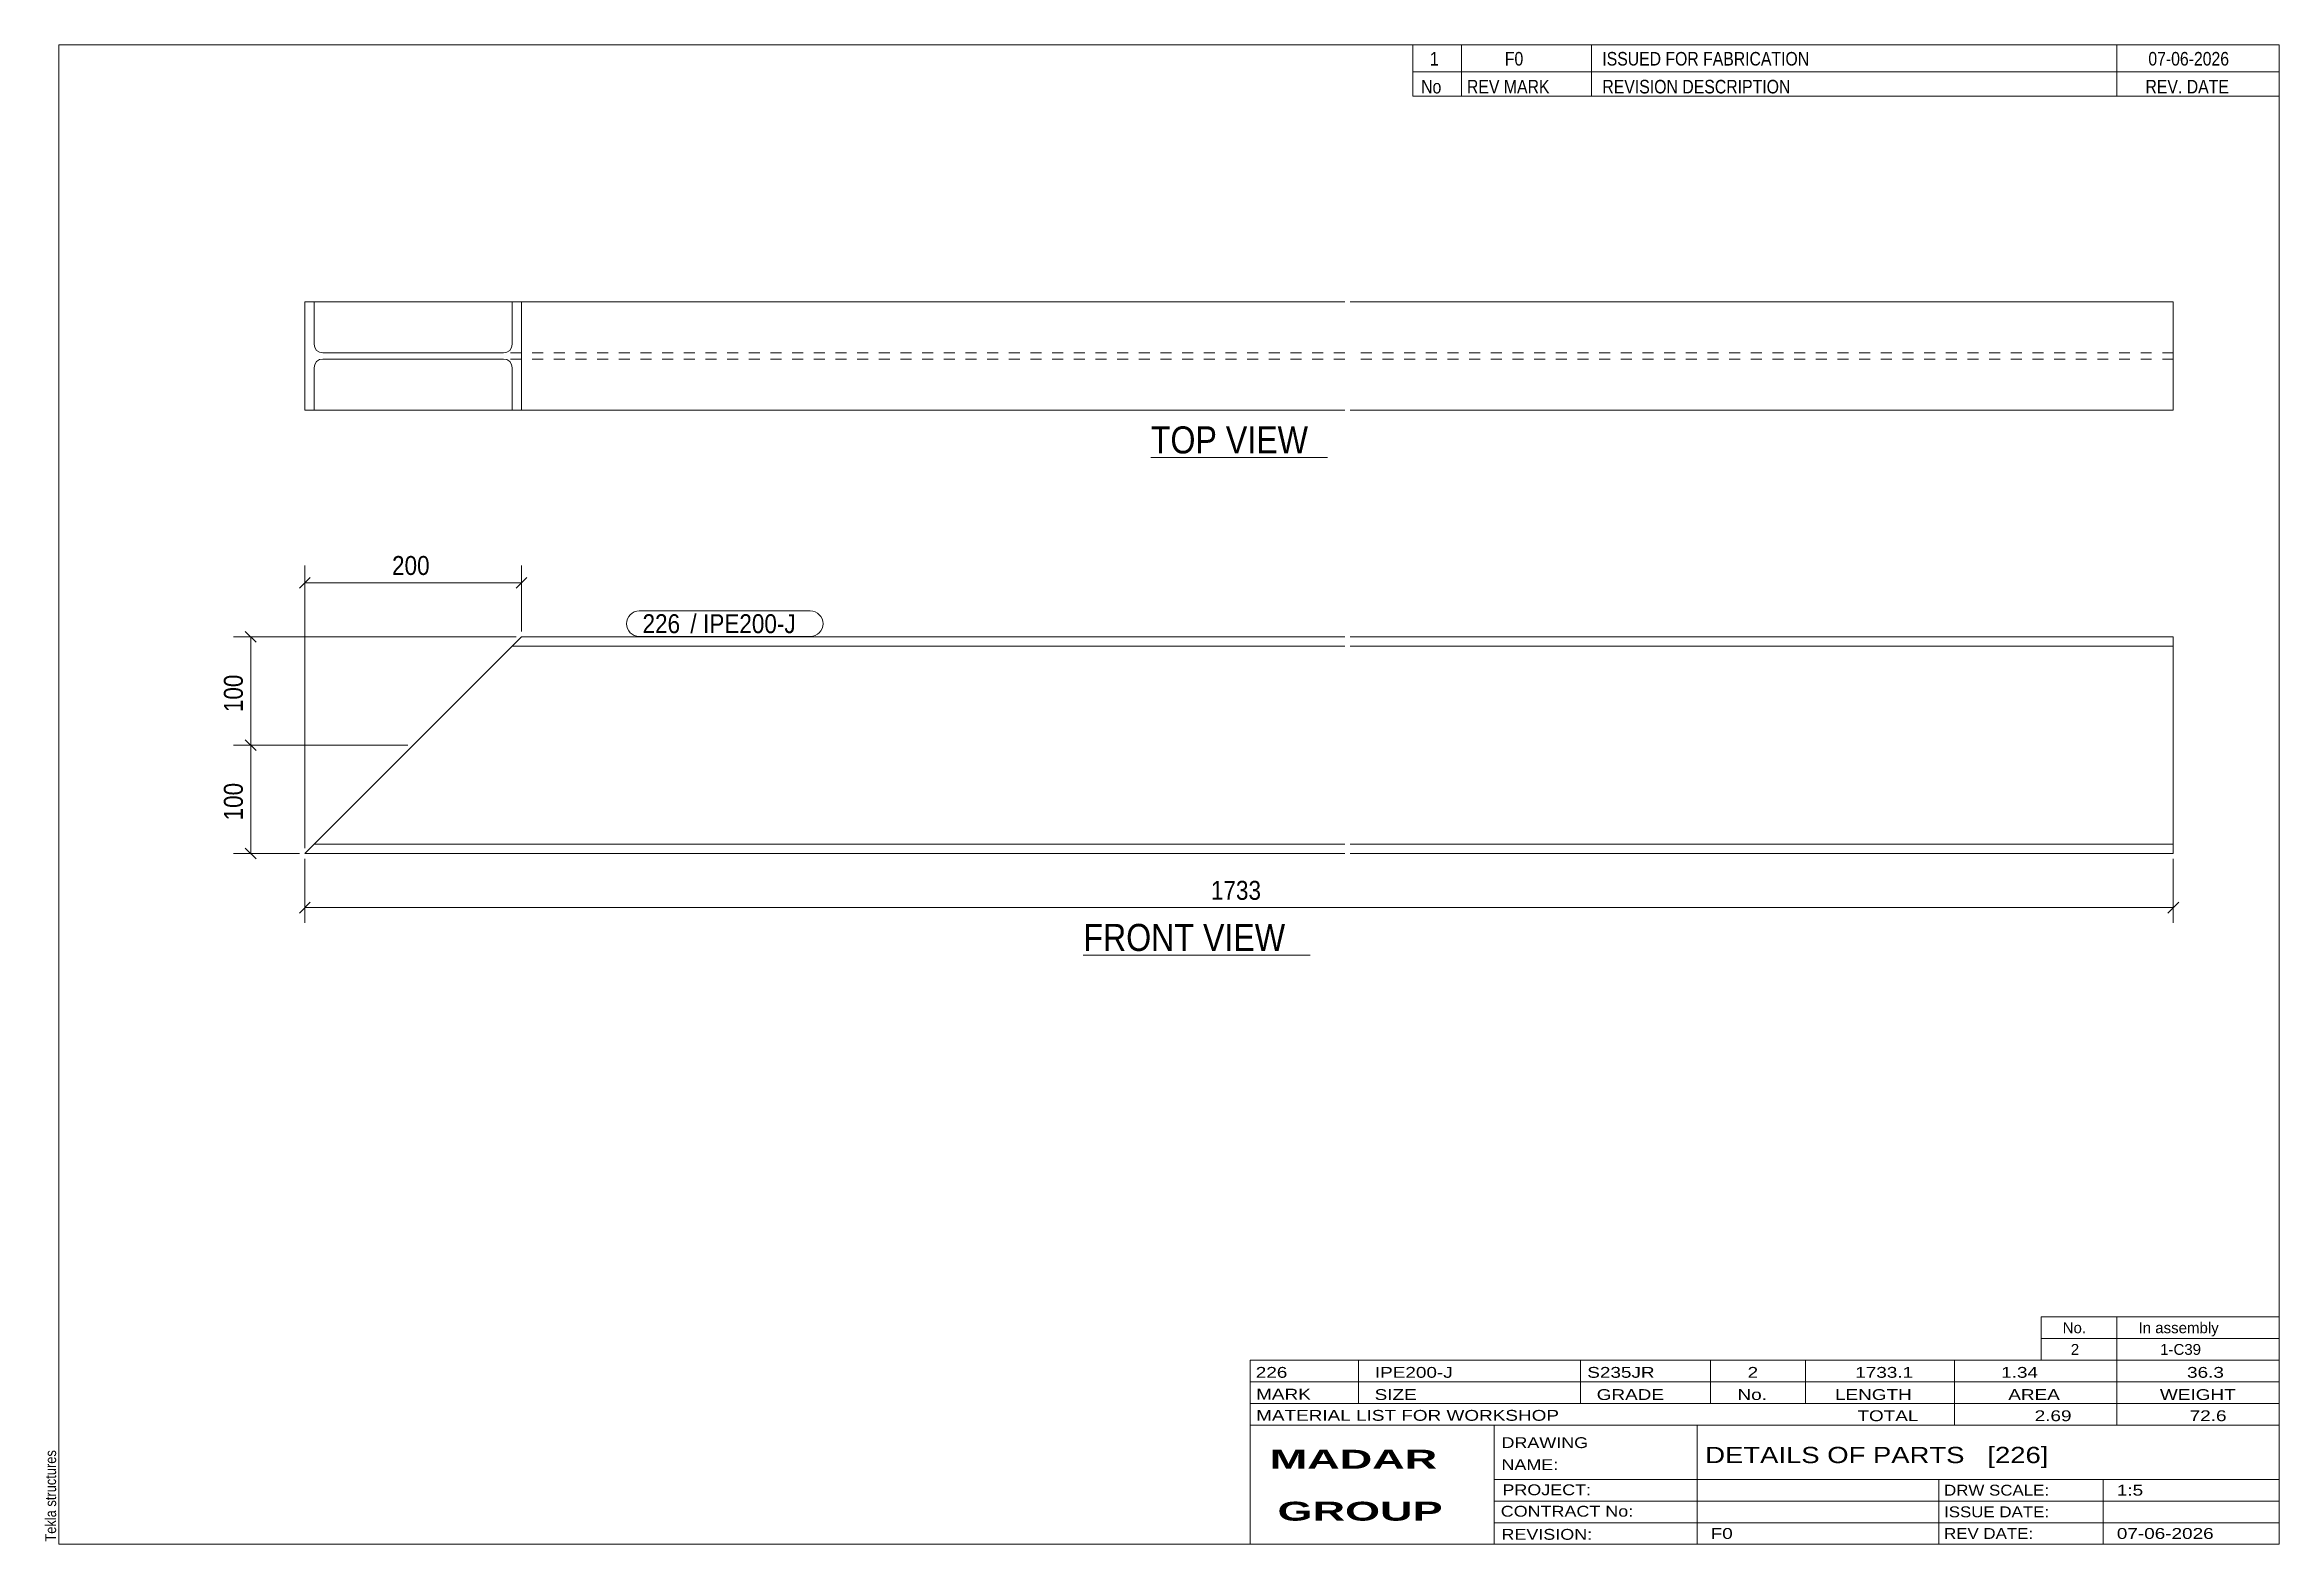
# Model space of a CAD drawing. Header units: millimetres. Extents: x 2 to 415, y 5 to 282.
import ezdxf

# ---------------------------------------------------------------- set-up
doc = ezdxf.new("R2010")
doc.units = ezdxf.units.MM
doc.linetypes.add('XKITLINE00', pattern=[0])
doc.linetypes.add('XKITLINE02', pattern=[4, 2, -2])
for name, color, linetype, lineweight in [('Dimensions', 7, 'Continuous', 0), ('DrawingSheet', 5, 'Continuous', 0), ('OtherObjectType', 7, 'Continuous', 0), ('Part', 2, 'Continuous', 0), ('PartMark', 7, 'Continuous', 0)]:
    doc.layers.add(name, color=color, linetype=linetype, lineweight=lineweight)
doc.styles.add('ARIAL', font='ARIAL.TTF')
doc.styles.add('ARIAL_BOLD', font='ARIALBD.TTF')
doc.styles.add('ARIAL_NARROW', font='ARIALN.TTF')

# ---------------------------------------------------------------- blocks, each defined once
blk = doc.blocks.new('*A1')
at = {"layer": 'Part', "color": 2, "linetype": 'XKITLINE00', "lineweight": 0}
for p, q in [((88.73, 170.9), (50.43, 132.6)), ((90.43, 172.6), (88.73, 170.9)), ((242.43, 170.9), (88.73, 170.9)), ((90.43, 172.6), (242.43, 172.6)), ((243.43, 172.6), (395.43, 172.6)), ((395.43, 170.9), (243.43, 170.9)), ((395.43, 132.6), (395.43, 172.6)), ((50.43, 132.6), (242.43, 132.6)), ((242.43, 134.3), (52.13, 134.3)), ((395.43, 134.3), (243.43, 134.3)), ((243.43, 132.6), (395.43, 132.6))]:
    blk.add_line(p, q, dxfattribs=at)
at = {"layer": 'Part', "color": 7, "linetype": 'XKITLINE02', "lineweight": 0}
blk.add_line((88.73, 170.9), (90.43, 172.6), dxfattribs=at)
blk = doc.blocks.new('*A2')
at = {"layer": 'Part', "color": 2, "linetype": 'XKITLINE00', "lineweight": 0}
for p, q in [((50.43, 234.5), (50.43, 214.5)), ((242.43, 234.5), (50.43, 234.5)), ((52.13, 226.66), (52.13, 234.5)), ((88.73, 226.66), (88.73, 234.5)), ((90.43, 214.5), (90.43, 234.5)), ((395.43, 234.5), (243.43, 234.5)), ((395.43, 214.5), (395.43, 234.5)), ((52.25, 226.05), (52.13, 226.66)), ((52.13, 222.34), (52.25, 222.95)), ((52.6, 225.53), (52.25, 226.05)), ((52.25, 222.95), (52.6, 223.47)), ((53.11, 225.18), (52.6, 225.53)), ((52.6, 223.47), (53.11, 223.82)), ((53.73, 225.06), (53.11, 225.18)), ((53.11, 223.82), (53.73, 223.94)), ((87.13, 225.06), (53.73, 225.06)), ((87.13, 223.94), (53.73, 223.94)), ((87.74, 225.18), (87.13, 225.06)), ((87.13, 223.94), (87.74, 223.82)), ((88.26, 225.53), (87.74, 225.18)), ((87.74, 223.82), (88.26, 223.47)), ((88.6, 226.05), (88.26, 225.53)), ((88.26, 223.47), (88.6, 222.95)), ((88.73, 226.66), (88.6, 226.05)), ((88.6, 222.95), (88.73, 222.34)), ((52.13, 214.5), (52.13, 222.34)), ((88.73, 214.5), (88.73, 222.34)), ((50.43, 214.5), (242.43, 214.5)), ((243.43, 214.5), (395.43, 214.5))]:
    blk.add_line(p, q, dxfattribs=at)
at = {"layer": 'Part', "color": 7, "linetype": 'XKITLINE02', "lineweight": 0}
for p, q in [((242.43, 225.06), (87.13, 225.06)), ((242.43, 223.94), (87.13, 223.94)), ((395.43, 225.06), (243.43, 225.06)), ((395.43, 223.94), (243.43, 223.94))]:
    blk.add_line(p, q, dxfattribs=at)
blk = doc.blocks.new('*A3')
at = {"layer": 'DrawingSheet', "color": 5, "linetype": 'XKITLINE00', "lineweight": 0}
for p, q in [((415, 282), (5, 282)), ((5, 282), (5, 5)), ((415, 5), (415, 282)), ((5, 5), (415, 5))]:
    blk.add_line(p, q, dxfattribs=at)
at = {"layer": 'DrawingSheet', "color": 5, "style": 'ARIAL', "width": 0.85}
blk.add_text('Tekla structures', height=2, rotation=90, dxfattribs=at).set_placement((4.5, 5.5))
blk = doc.blocks.new('*A4')
at = {"layer": 'OtherObjectType', "color": 7, "linetype": 'XKITLINE00', "lineweight": 0}
for p, q in [((371, 47), (415, 47)), ((371, 43), (371, 47)), ((385, 43), (385, 47)), ((415, 43), (415, 47)), ((371, 43), (415, 43)), ((371, 39), (371, 43)), ((385, 39), (385, 43)), ((415, 39), (415, 43)), ((371, 39), (415, 39))]:
    blk.add_line(p, q, dxfattribs=at)
at = {"layer": 'OtherObjectType', "color": 7, "style": 'ARIAL_NARROW', "width": 1.211571}
for s, p in [('No.', (375, 44)), ('In assembly', (389, 44)), ('2', (376.5, 40)), ('1-C39', (392.99, 40))]:
    blk.add_text(s, height=2, dxfattribs=at).set_placement(p)
blk = doc.blocks.new('*A5')
at = {"layer": 'OtherObjectType', "color": 7, "linetype": 'XKITLINE00', "lineweight": 0}
for p, q in [((255, 282), (415, 282)), ((415, 282), (255, 282)), ((255, 282), (255, 277)), ((264, 282), (264, 277)), ((288, 282), (288, 277)), ((385, 282), (385, 277)), ((415, 282), (415, 277)), ((255, 277), (415, 277)), ((255, 277), (255, 272.5)), ((255, 277), (415, 277)), ((264, 277), (264, 272.5)), ((288, 277), (288, 272.5)), ((385, 277), (385, 272.5)), ((415, 277), (415, 272.5)), ((415, 272.5), (255, 272.5))]:
    blk.add_line(p, q, dxfattribs=at)
at = {"layer": 'OtherObjectType', "color": 7, "style": 'ARIAL_NARROW'}
for s, width, p in [('1', 1.017001, (258.16, 278.15)), ('F0', 1.017001, (272, 278.15)), ('ISSUED FOR FABRICATION', 1.017001, (290, 278.15)), ('07-06-2026', 1.017001, (390.82, 278.15)), ('No', 1.02, (256.54, 273)), ('REV MARK', 1.02, (265, 273)), ('REVISION DESCRIPTION', 1.02, (290, 273)), ('REV. DATE', 1.02, (390.28, 273))]:
    blk.add_text(s, height=2.5, dxfattribs=dict(at, width=width)).set_placement(p)
blk = doc.blocks.new('*A6')
at = {"layer": 'OtherObjectType', "color": 7, "linetype": 'XKITLINE00', "lineweight": 0}
for p, q in [((225, 39), (415, 39)), ((225, 39), (225, 35)), ((225, 39), (415, 39)), ((245, 35), (245, 39)), ((286, 35), (286, 39)), ((310, 35), (310, 39)), ((327.5, 35), (327.5, 39)), ((355, 35), (355, 39)), ((385, 35), (385, 39)), ((415, 35), (415, 39)), ((225, 35), (415, 35)), ((225, 35), (225, 5)), ((225, 35), (415, 35)), ((245, 31), (245, 35)), ((286, 31), (286, 35)), ((310, 31), (310, 35)), ((327.5, 31), (327.5, 35)), ((355, 31), (355, 35)), ((385, 31), (385, 35)), ((415, 31), (415, 35)), ((225, 31), (415, 31)), ((355, 27), (355, 31)), ((385, 27), (385, 31)), ((415, 27), (415, 31)), ((225, 27), (415, 27)), ((270, 21), (270, 27)), ((307.5, 17), (307.5, 27)), ((415, 21), (415, 27)), ((270, 21), (270, 5)), ((415, 17), (415, 21)), ((270, 17), (415, 17)), ((307.5, 5), (307.5, 17)), ((352.16, 13), (352.16, 17)), ((382.5, 5), (382.5, 17)), ((415, 13), (415, 17)), ((270, 13), (415, 13)), ((352.16, 5), (352.16, 13)), ((415, 9), (415, 13)), ((270, 9), (415, 9)), ((415, 5), (415, 9)), ((225, 5), (415, 5)), ((262.5, 5), (415, 5))]:
    blk.add_line(p, q, dxfattribs=at)
at = {"layer": 'OtherObjectType', "color": 7, "style": 'ARIAL_NARROW'}
for s, height, width, p in [('226', 2, 1.525501, (226.01, 35.76)), ('IPE200-J', 2, 1.525501, (248, 35.76)), ('S235JR', 2, 1.525501, (287.22, 35.76)), ('2', 2, 1.525501, (316.82, 35.76)), ('1733.1', 2, 1.525501, (336.7, 35.76)), ('1.34', 2, 1.525501, (363.64, 35.76)), ('36.3', 2, 1.525501, (397.96, 35.76)), ('MARK', 2, 1.525501, (226.08, 31.73)), ('SIZE', 2, 1.525501, (247.96, 31.66)), ('GRADE', 2, 1.525501, (288.96, 31.66)), ('No.', 2, 1.525501, (314.96, 31.66)), ('LENGTH', 2, 1.525501, (332.96, 31.66)), ('AREA', 2, 1.525501, (364.96, 31.66)), ('WEIGHT', 2, 1.525501, (392.96, 31.66)), ('MATERIAL LIST FOR WORKSHOP', 2, 1.525501, (226.08, 27.82)), ('TOTAL', 2, 1.525501, (337.1, 27.75)), ('2.69', 2, 1.525501, (369.83, 27.75)), ('72.6', 2, 1.525501, (398.45, 27.75)), ('DRAWING', 2, 1.445, (271.38, 22.78)), ('NAME:', 2, 1.445, (271.38, 18.72)), ('DETAILS OF PARTS   [226]', 3, 1.474651, (309, 20)), ('PROJECT:', 2, 1.445, (271.55, 14.07)), ('DRW SCALE:', 2, 1.36, (353.1, 14)), ('1:5', 2, 1.525501, (385, 14)), ('CONTRACT No:', 2, 1.445, (271.25, 10.11)), ('ISSUE DATE:', 2, 1.36, (353.1, 10)), ('REVISION:', 2, 1.445, (271.38, 5.84)), ('F0', 2, 1.525501, (310, 6)), ('REV DATE:', 2, 1.36, (353.1, 6)), ('07-06-2026', 2, 1.525501, (385, 6))]:
    blk.add_text(s, height=height, dxfattribs=dict(at, width=width)).set_placement(p)
at = {"layer": 'OtherObjectType', "color": 1, "style": 'ARIAL_BOLD', "width": 1.7}
for s, p in [('MADAR ', (228.58, 18.97)), ('GROUP', (230.03, 9.37))]:
    blk.add_text(s, height=3.5, dxfattribs=at).set_placement(p)
blk = doc.blocks.new('*A7')
at = {"layer": 'Dimensions', "color": 7, "linetype": 'XKITLINE00', "lineweight": 0}
for p, q in [((39.44, 153.59), (41.42, 151.61)), ((69.43, 152.6), (37.23, 152.6)), ((40.43, 132.6), (40.43, 152.6)), ((49.43, 132.6), (37.23, 132.6)), ((39.44, 133.59), (41.42, 131.61))]:
    blk.add_line(p, q, dxfattribs=at)
at = {"layer": 'Dimensions', "color": 3}
for p in [(40.43, 152.6), (40.43, 132.6)]:
    blk.add_point(p, dxfattribs=at)
at = {"layer": 'Dimensions', "color": 3, "style": 'ARIAL', "width": 0.85}
blk.add_text('100', height=3.5, rotation=90.0002, dxfattribs=at).set_placement((38.98, 138.71))
blk = doc.blocks.new('*A8')
at = {"layer": 'Dimensions', "color": 7, "linetype": 'XKITLINE00', "lineweight": 0}
for p, q in [((39.44, 173.59), (41.42, 171.61)), ((89.43, 172.6), (37.23, 172.6)), ((40.43, 152.6), (40.43, 172.6)), ((39.44, 153.59), (41.42, 151.61)), ((69.43, 152.6), (37.23, 152.6))]:
    blk.add_line(p, q, dxfattribs=at)
at = {"layer": 'Dimensions', "color": 3}
for p in [(40.43, 172.6), (40.43, 152.6)]:
    blk.add_point(p, dxfattribs=at)
at = {"layer": 'Dimensions', "color": 3, "style": 'ARIAL', "width": 0.85}
blk.add_text('100', height=3.5, rotation=90.0002, dxfattribs=at).set_placement((38.98, 158.71))
blk = doc.blocks.new('*A9')
at = {"layer": 'Dimensions', "color": 7, "linetype": 'XKITLINE00', "lineweight": 0}
for p, q in [((50.43, 131.6), (50.43, 119.8)), ((395.43, 131.6), (395.43, 119.8)), ((51.42, 123.59), (49.44, 121.61)), ((50.43, 122.6), (395.43, 122.6)), ((396.42, 123.59), (394.44, 121.61))]:
    blk.add_line(p, q, dxfattribs=at)
at = {"layer": 'Dimensions', "color": 3}
for p in [(50.43, 122.6), (395.43, 122.6)]:
    blk.add_point(p, dxfattribs=at)
at = {"layer": 'Dimensions', "color": 3, "style": 'ARIAL', "width": 0.85}
blk.add_text('1733', height=3.5, dxfattribs=at).set_placement((217.73, 124.05))
blk = doc.blocks.new('*A10')
at = {"layer": 'Dimensions', "color": 7, "linetype": 'XKITLINE00', "lineweight": 0}
for p, q in [((50.43, 133.6), (50.43, 185.8)), ((90.43, 173.6), (90.43, 185.8)), ((51.42, 183.59), (49.44, 181.61)), ((50.43, 182.6), (90.43, 182.6)), ((91.42, 183.59), (89.44, 181.61))]:
    blk.add_line(p, q, dxfattribs=at)
at = {"layer": 'Dimensions', "color": 3}
for p in [(50.43, 182.6), (90.43, 182.6)]:
    blk.add_point(p, dxfattribs=at)
at = {"layer": 'Dimensions', "color": 3, "style": 'ARIAL', "width": 0.85}
blk.add_text('200', height=3.5, dxfattribs=at).set_placement((66.53, 184.05))
blk = doc.blocks.new('*A11')
at = {"layer": 'PartMark', "color": 7, "linetype": 'XKITLINE00', "lineweight": 0}
for p, q in [((112.18, 177.4), (143.76, 177.4)), ((112.18, 172.7), (143.76, 172.7))]:
    blk.add_line(p, q, dxfattribs=at)
for centre, start, end in [((112.18, 175.05), 90, 270), ((143.76, 175.05), 270, 90)]:
    blk.add_arc(centre, 2.35, start, end, dxfattribs=at)
at = {"layer": 'PartMark', "color": 1, "style": 'ARIAL', "width": 0.85}
blk.add_text('226', height=3.5, dxfattribs=at).set_placement((112.78, 173.3))
at = {"layer": 'PartMark', "color": 3, "style": 'ARIAL', "width": 0.85}
for s, p in [('/', (121.61, 173.3)), ('IPE200-J', (123.96, 173.3))]:
    blk.add_text(s, height=3.5, dxfattribs=at).set_placement(p)
blk = doc.blocks.new('*A12')
at = {"layer": 'OtherObjectType', "color": 7, "linetype": 'XKITLINE00', "lineweight": 0}
blk.add_line((194.17, 113.85), (236.03, 113.85), dxfattribs=at)
at = {"layer": 'OtherObjectType', "color": 3, "style": 'ARIAL', "width": 0.85}
blk.add_text('FRONT VIEW', height=5, dxfattribs=at).set_placement((194.17, 114.6))
blk = doc.blocks.new('*A13')
at = {"layer": 'OtherObjectType', "color": 7, "linetype": 'XKITLINE00', "lineweight": 0}
blk.add_line((206.63, 205.75), (239.23, 205.75), dxfattribs=at)
at = {"layer": 'OtherObjectType', "color": 3, "style": 'ARIAL', "width": 0.85}
blk.add_text('TOP VIEW', height=5, dxfattribs=at).set_placement((206.63, 206.5))

msp = doc.modelspace()

# ---------------------------------------------------------------- block references
at = {"lineweight": 0}
for name in ['*A3', '*A5', '*A2', '*A13', '*A10', '*A8', '*A11', '*A1', '*A7', '*A9', '*A12', '*A4', '*A6']:
    msp.add_blockref(name, (0, 0), dxfattribs=at)

doc.saveas('drawing.dxf')
